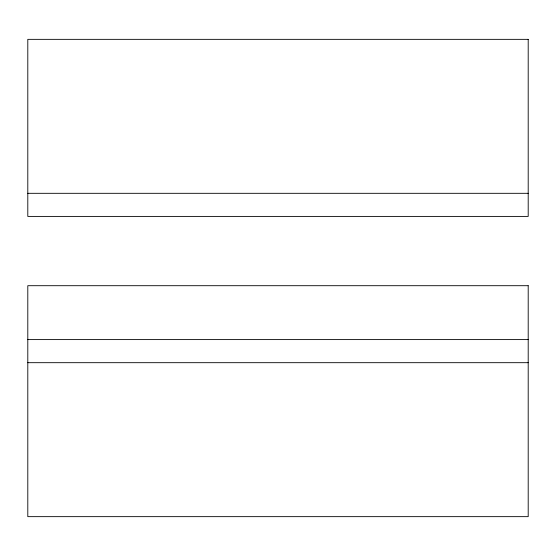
<?xml version="1.0" encoding="UTF-8"?>
<svg xmlns="http://www.w3.org/2000/svg" width="556" height="556" viewBox="0 0 556 556"><rect width="100%" height="100%" fill="white"/><g stroke="black" fill="none" stroke-linecap="round" stroke-linejoin="round"><path stroke-width="0.83" d="M27.8 193.314L528.2 193.314M27.8 339.591L528.2 339.591M27.8 362.686L528.2 362.686M528.2 39.351L27.8 39.351L27.8 216.409L528.2 216.409L528.2 39.351M528.2 285.701L27.8 285.701L27.8 516.649L528.2 516.649L528.2 285.701"/></g></svg>
